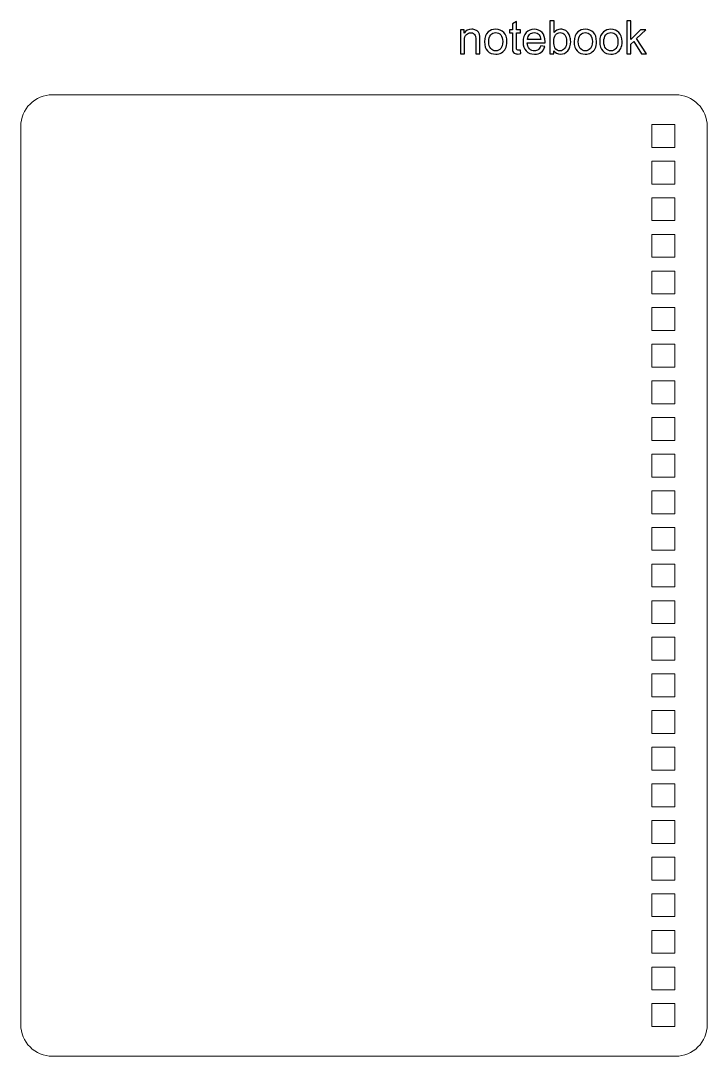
# Model space of a CAD drawing. Header units: centimetres. Extents: x -12.3 to 38.8, y -41.7 to 12.7.
# Drawn here: x -7.7 to 7.3, y -41.7 to -19.09 of the extents above; entities that cross this region are included whole.
import ezdxf

# ---------------------------------------------------------------- set-up
doc = ezdxf.new("R2010")
doc.units = ezdxf.units.CM
doc.header["$MEASUREMENT"] = 0
doc.layers.add('layer 1', color=7, linetype='Continuous')

msp = doc.modelspace()

# ---------------------------------------------------------------- linework, layer by layer
at = {"layer": 'layer 1', "color": 250}
for points, knots in [([(3.21677, -19.7294), (3.21677, -19.7294), (3.22884, -19.8075), (3.22884, -19.8075), (3.22884, -19.8075), (3.20404, -19.8127), (3.18175, -19.81538), (3.16231, -19.81538), (3.16231, -19.81538), (3.13029, -19.81538), (3.10549, -19.81035), (3.08772, -19.80013), (3.08772, -19.80013), (3.07013, -19.7899), (3.05772, -19.77666), (3.05052, -19.76007), (3.05052, -19.76007), (3.04331, -19.74348), (3.03979, -19.70862), (3.03979, -19.65549), (3.03979, -19.65549), (3.03979, -19.65549), (3.03979, -19.35482), (3.03979, -19.35482), (3.03979, -19.35482), (3.03979, -19.35482), (2.97443, -19.35482), (2.97443, -19.35482), (2.97443, -19.35482), (2.97443, -19.35482), (2.97443, -19.28644), (2.97443, -19.28644), (2.97443, -19.28644), (2.97443, -19.28644), (3.03979, -19.28644), (3.03979, -19.28644), (3.03979, -19.28644), (3.03979, -19.28644), (3.03979, -19.15739), (3.03979, -19.15739), (3.03979, -19.15739), (3.03979, -19.15739), (3.12828, -19.10427), (3.12828, -19.10427), (3.12828, -19.10427), (3.12828, -19.10427), (3.12828, -19.28644), (3.12828, -19.28644), (3.12828, -19.28644), (3.12828, -19.28644), (3.21677, -19.28644), (3.21677, -19.28644), (3.21677, -19.28644), (3.21677, -19.28644), (3.21677, -19.35482), (3.21677, -19.35482), (3.21677, -19.35482), (3.21677, -19.35482), (3.12828, -19.35482), (3.12828, -19.35482), (3.12828, -19.35482), (3.12828, -19.35482), (3.12828, -19.66052), (3.12828, -19.66052), (3.12828, -19.66052), (3.12828, -19.68583), (3.12979, -19.70208), (3.13298, -19.70929), (3.13298, -19.70929), (3.13599, -19.7165), (3.14102, -19.7222), (3.14806, -19.72655), (3.14806, -19.72655), (3.1551, -19.73074), (3.16515, -19.73292), (3.17823, -19.73292), (3.17823, -19.73292), (3.18795, -19.73292), (3.20085, -19.73175), (3.21677, -19.7294)], [0, 0, 0, 0, 0.04761905, 0.04761905, 0.04761905, 0.04761905, 0.0952381, 0.0952381, 0.0952381, 0.0952381, 0.14285714, 0.14285714, 0.14285714, 0.14285714, 0.19047619, 0.19047619, 0.19047619, 0.19047619, 0.23809524, 0.23809524, 0.23809524, 0.23809524, 0.28571429, 0.28571429, 0.28571429, 0.28571429, 0.33333333, 0.33333333, 0.33333333, 0.33333333, 0.38095238, 0.38095238, 0.38095238, 0.38095238, 0.42857143, 0.42857143, 0.42857143, 0.42857143, 0.47619048, 0.47619048, 0.47619048, 0.47619048, 0.52380952, 0.52380952, 0.52380952, 0.52380952, 0.57142857, 0.57142857, 0.57142857, 0.57142857, 0.61904762, 0.61904762, 0.61904762, 0.61904762, 0.66666667, 0.66666667, 0.66666667, 0.66666667, 0.71428571, 0.71428571, 0.71428571, 0.71428571, 0.76190476, 0.76190476, 0.76190476, 0.76190476, 0.80952381, 0.80952381, 0.80952381, 0.80952381, 0.85714286, 0.85714286, 0.85714286, 0.85714286, 0.9047619, 0.9047619, 0.9047619, 0.9047619, 1, 1, 1, 1]), ([(3.94481, -19.80834), (3.94481, -19.80834), (3.86235, -19.80834), (3.86235, -19.80834), (3.86235, -19.80834), (3.86235, -19.80834), (3.86235, -19.08834), (3.86235, -19.08834), (3.86235, -19.08834), (3.86235, -19.08834), (3.95084, -19.08834), (3.95084, -19.08834), (3.95084, -19.08834), (3.95084, -19.08834), (3.95084, -19.34527), (3.95084, -19.34527), (3.95084, -19.34527), (3.98822, -19.29868), (4.03582, -19.27538), (4.0938, -19.27538), (4.0938, -19.27538), (4.12581, -19.27538), (4.15632, -19.28175), (4.18498, -19.29466), (4.18498, -19.29466), (4.21364, -19.30756), (4.2371, -19.32583), (4.2557, -19.34913), (4.2557, -19.34913), (4.27414, -19.37259), (4.28872, -19.40074), (4.29911, -19.43376), (4.29911, -19.43376), (4.30967, -19.46661), (4.31486, -19.50197), (4.31486, -19.53951), (4.31486, -19.53951), (4.31486, -19.62868), (4.29274, -19.69773), (4.24866, -19.74633), (4.24866, -19.74633), (4.20442, -19.7951), (4.15146, -19.8194), (4.08961, -19.8194), (4.08961, -19.8194), (4.02811, -19.8194), (3.97984, -19.79376), (3.94481, -19.74264), (3.94481, -19.74264), (3.94481, -19.74264), (3.94481, -19.80834), (3.94481, -19.80834)], [0, 0, 0, 0, 0.07142857, 0.07142857, 0.07142857, 0.07142857, 0.14285714, 0.14285714, 0.14285714, 0.14285714, 0.21428571, 0.21428571, 0.21428571, 0.21428571, 0.28571429, 0.28571429, 0.28571429, 0.28571429, 0.35714286, 0.35714286, 0.35714286, 0.35714286, 0.42857143, 0.42857143, 0.42857143, 0.42857143, 0.5, 0.5, 0.5, 0.5, 0.57142857, 0.57142857, 0.57142857, 0.57142857, 0.64285714, 0.64285714, 0.64285714, 0.64285714, 0.71428571, 0.71428571, 0.71428571, 0.71428571, 0.78571429, 0.78571429, 0.78571429, 0.78571429, 0.85714286, 0.85714286, 0.85714286, 0.85714286, 1, 1, 1, 1]), ([(5.5415, -19.80834), (5.5415, -19.80834), (5.5415, -19.08834), (5.5415, -19.08834), (5.5415, -19.08834), (5.5415, -19.08834), (5.62999, -19.08834), (5.62999, -19.08834), (5.62999, -19.08834), (5.62999, -19.08834), (5.62999, -19.49845), (5.62999, -19.49845), (5.62999, -19.49845), (5.62999, -19.49845), (5.83916, -19.28644), (5.83916, -19.28644), (5.83916, -19.28644), (5.83916, -19.28644), (5.95346, -19.28644), (5.95346, -19.28644), (5.95346, -19.28644), (5.95346, -19.28644), (5.75435, -19.48035), (5.75435, -19.48035), (5.75435, -19.48035), (5.75435, -19.48035), (5.97357, -19.80834), (5.97357, -19.80834), (5.97357, -19.80834), (5.97357, -19.80834), (5.86463, -19.80834), (5.86463, -19.80834), (5.86463, -19.80834), (5.86463, -19.80834), (5.69133, -19.54169), (5.69133, -19.54169), (5.69133, -19.54169), (5.69133, -19.54169), (5.62999, -19.60136), (5.62999, -19.60136), (5.62999, -19.60136), (5.62999, -19.60136), (5.62999, -19.80834), (5.62999, -19.80834), (5.62999, -19.80834), (5.62999, -19.80834), (5.5415, -19.80834), (5.5415, -19.80834)], [0, 0, 0, 0, 0.07692308, 0.07692308, 0.07692308, 0.07692308, 0.15384615, 0.15384615, 0.15384615, 0.15384615, 0.23076923, 0.23076923, 0.23076923, 0.23076923, 0.30769231, 0.30769231, 0.30769231, 0.30769231, 0.38461538, 0.38461538, 0.38461538, 0.38461538, 0.46153846, 0.46153846, 0.46153846, 0.46153846, 0.53846154, 0.53846154, 0.53846154, 0.53846154, 0.61538462, 0.61538462, 0.61538462, 0.61538462, 0.69230769, 0.69230769, 0.69230769, 0.69230769, 0.76923077, 0.76923077, 0.76923077, 0.76923077, 0.84615385, 0.84615385, 0.84615385, 0.84615385, 1, 1, 1, 1]), ([(1.90617, -19.80834), (1.90617, -19.80834), (1.90617, -19.28644), (1.90617, -19.28644), (1.90617, -19.28644), (1.90617, -19.28644), (1.98561, -19.28644), (1.98561, -19.28644), (1.98561, -19.28644), (1.98561, -19.28644), (1.98561, -19.36052), (1.98561, -19.36052), (1.98561, -19.36052), (2.02382, -19.30371), (2.07913, -19.27538), (2.15136, -19.27538), (2.15136, -19.27538), (2.18287, -19.27538), (2.2117, -19.28108), (2.23801, -19.29231), (2.23801, -19.29231), (2.26432, -19.30354), (2.2841, -19.31845), (2.29717, -19.33672), (2.29717, -19.33672), (2.31024, -19.35499), (2.31946, -19.37678), (2.32466, -19.40192), (2.32466, -19.40192), (2.32784, -19.41834), (2.32952, -19.447), (2.32952, -19.4879), (2.32952, -19.4879), (2.32952, -19.4879), (2.32952, -19.80834), (2.32952, -19.80834), (2.32952, -19.80834), (2.32952, -19.80834), (2.24103, -19.80834), (2.24103, -19.80834), (2.24103, -19.80834), (2.24103, -19.80834), (2.24103, -19.49125), (2.24103, -19.49125), (2.24103, -19.49125), (2.24103, -19.45521), (2.23767, -19.42823), (2.2308, -19.41047), (2.2308, -19.41047), (2.22393, -19.3927), (2.2117, -19.37845), (2.19427, -19.36773), (2.19427, -19.36773), (2.17684, -19.35717), (2.15622, -19.35181), (2.13276, -19.35181), (2.13276, -19.35181), (2.09522, -19.35181), (2.06287, -19.36371), (2.03555, -19.38767), (2.03555, -19.38767), (2.00823, -19.41147), (1.99466, -19.45689), (1.99466, -19.52359), (1.99466, -19.52359), (1.99466, -19.52359), (1.99466, -19.80834), (1.99466, -19.80834), (1.99466, -19.80834), (1.99466, -19.80834), (1.90617, -19.80834), (1.90617, -19.80834)], [0, 0, 0, 0, 0.05263158, 0.05263158, 0.05263158, 0.05263158, 0.10526316, 0.10526316, 0.10526316, 0.10526316, 0.15789474, 0.15789474, 0.15789474, 0.15789474, 0.21052632, 0.21052632, 0.21052632, 0.21052632, 0.26315789, 0.26315789, 0.26315789, 0.26315789, 0.31578947, 0.31578947, 0.31578947, 0.31578947, 0.36842105, 0.36842105, 0.36842105, 0.36842105, 0.42105263, 0.42105263, 0.42105263, 0.42105263, 0.47368421, 0.47368421, 0.47368421, 0.47368421, 0.52631579, 0.52631579, 0.52631579, 0.52631579, 0.57894737, 0.57894737, 0.57894737, 0.57894737, 0.63157895, 0.63157895, 0.63157895, 0.63157895, 0.68421053, 0.68421053, 0.68421053, 0.68421053, 0.73684211, 0.73684211, 0.73684211, 0.73684211, 0.78947368, 0.78947368, 0.78947368, 0.78947368, 0.84210526, 0.84210526, 0.84210526, 0.84210526, 0.89473684, 0.89473684, 0.89473684, 0.89473684, 1, 1, 1, 1]), ([(2.43225, -19.54739), (2.43225, -19.45102), (2.45907, -19.37963), (2.51287, -19.3332), (2.51287, -19.3332), (2.55762, -19.29466), (2.61242, -19.27538), (2.67695, -19.27538), (2.67695, -19.27538), (2.74851, -19.27538), (2.80717, -19.29885), (2.85275, -19.34577), (2.85275, -19.34577), (2.89817, -19.39253), (2.92097, -19.45739), (2.92097, -19.54002), (2.92097, -19.54002), (2.92097, -19.60706), (2.91091, -19.65968), (2.8908, -19.69806), (2.8908, -19.69806), (2.87069, -19.73644), (2.84136, -19.76627), (2.80281, -19.78756), (2.80281, -19.78756), (2.76443, -19.80884), (2.72236, -19.8194), (2.67695, -19.8194), (2.67695, -19.8194), (2.60387, -19.8194), (2.54488, -19.79611), (2.4998, -19.74935), (2.4998, -19.74935), (2.45471, -19.70259), (2.43225, -19.63521), (2.43225, -19.54739)], [0, 0, 0, 0, 0.1, 0.1, 0.1, 0.1, 0.2, 0.2, 0.2, 0.2, 0.3, 0.3, 0.3, 0.3, 0.4, 0.4, 0.4, 0.4, 0.5, 0.5, 0.5, 0.5, 0.6, 0.6, 0.6, 0.6, 0.7, 0.7, 0.7, 0.7, 0.8, 0.8, 0.8, 0.8, 1, 1, 1, 1]), ([(2.52276, -19.54756), (2.52276, -19.61426), (2.53734, -19.66421), (2.5665, -19.69722), (2.5665, -19.69722), (2.59583, -19.73041), (2.63253, -19.747), (2.67695, -19.747), (2.67695, -19.747), (2.72086, -19.747), (2.75739, -19.73041), (2.78672, -19.69706), (2.78672, -19.69706), (2.81588, -19.6637), (2.83046, -19.61292), (2.83046, -19.54471), (2.83046, -19.54471), (2.83046, -19.48035), (2.81572, -19.43158), (2.78639, -19.39857), (2.78639, -19.39857), (2.75706, -19.36538), (2.72052, -19.34879), (2.67695, -19.34879), (2.67695, -19.34879), (2.63253, -19.34879), (2.59583, -19.36521), (2.5665, -19.39823), (2.5665, -19.39823), (2.53734, -19.43125), (2.52276, -19.48102), (2.52276, -19.54756)], [0, 0, 0, 0, 0.11111111, 0.11111111, 0.11111111, 0.11111111, 0.22222222, 0.22222222, 0.22222222, 0.22222222, 0.33333333, 0.33333333, 0.33333333, 0.33333333, 0.44444444, 0.44444444, 0.44444444, 0.44444444, 0.55555556, 0.55555556, 0.55555556, 0.55555556, 0.66666667, 0.66666667, 0.66666667, 0.66666667, 0.77777778, 0.77777778, 0.77777778, 0.77777778, 1, 1, 1, 1]), ([(3.66006, -19.6394), (3.66006, -19.6394), (3.75157, -19.65147), (3.75157, -19.65147), (3.75157, -19.65147), (3.73733, -19.7046), (3.71068, -19.74599), (3.6718, -19.77532), (3.6718, -19.77532), (3.63291, -19.80465), (3.5833, -19.8194), (3.5228, -19.8194), (3.5228, -19.8194), (3.44671, -19.8194), (3.38638, -19.79594), (3.3418, -19.74901), (3.3418, -19.74901), (3.29722, -19.70225), (3.27493, -19.63639), (3.27493, -19.55175), (3.27493, -19.55175), (3.27493, -19.46426), (3.29738, -19.39622), (3.34247, -19.34795), (3.34247, -19.34795), (3.38755, -19.29952), (3.44604, -19.27538), (3.51794, -19.27538), (3.51794, -19.27538), (3.58749, -19.27538), (3.64431, -19.29901), (3.68839, -19.34644), (3.68839, -19.34644), (3.73247, -19.39387), (3.75459, -19.46058), (3.75459, -19.54655), (3.75459, -19.54655), (3.75459, -19.55175), (3.75442, -19.55963), (3.75409, -19.57002), (3.75409, -19.57002), (3.75409, -19.57002), (3.36543, -19.57002), (3.36543, -19.57002), (3.36543, -19.57002), (3.36878, -19.62717), (3.38487, -19.67108), (3.41403, -19.70141), (3.41403, -19.70141), (3.44303, -19.73175), (3.47939, -19.747), (3.5228, -19.747), (3.5228, -19.747), (3.55515, -19.747), (3.5828, -19.73845), (3.60559, -19.72136), (3.60559, -19.72136), (3.62856, -19.70426), (3.64666, -19.67694), (3.66006, -19.6394)], [0, 0, 0, 0, 0.0625, 0.0625, 0.0625, 0.0625, 0.125, 0.125, 0.125, 0.125, 0.1875, 0.1875, 0.1875, 0.1875, 0.25, 0.25, 0.25, 0.25, 0.3125, 0.3125, 0.3125, 0.3125, 0.375, 0.375, 0.375, 0.375, 0.4375, 0.4375, 0.4375, 0.4375, 0.5, 0.5, 0.5, 0.5, 0.5625, 0.5625, 0.5625, 0.5625, 0.625, 0.625, 0.625, 0.625, 0.6875, 0.6875, 0.6875, 0.6875, 0.75, 0.75, 0.75, 0.75, 0.8125, 0.8125, 0.8125, 0.8125, 0.875, 0.875, 0.875, 0.875, 1, 1, 1, 1]), ([(3.37046, -19.49762), (3.37046, -19.49762), (3.66107, -19.49762), (3.66107, -19.49762), (3.66107, -19.49762), (3.65721, -19.45371), (3.64599, -19.42086), (3.62772, -19.3989), (3.62772, -19.3989), (3.59973, -19.36488), (3.56319, -19.34778), (3.51844, -19.34778), (3.51844, -19.34778), (3.47789, -19.34778), (3.44386, -19.36136), (3.41621, -19.38851), (3.41621, -19.38851), (3.38872, -19.41566), (3.37347, -19.45203), (3.37046, -19.49762)], [0, 0, 0, 0, 0.16666667, 0.16666667, 0.16666667, 0.16666667, 0.33333333, 0.33333333, 0.33333333, 0.33333333, 0.5, 0.5, 0.5, 0.5, 0.66666667, 0.66666667, 0.66666667, 0.66666667, 1, 1, 1, 1]), ([(3.9438, -19.54354), (3.9438, -19.60588), (3.95235, -19.65097), (3.96928, -19.67879), (3.96928, -19.67879), (3.9971, -19.72421), (4.03464, -19.747), (4.08207, -19.747), (4.08207, -19.747), (4.12079, -19.747), (4.15414, -19.73024), (4.18213, -19.69672), (4.18213, -19.69672), (4.21028, -19.6632), (4.22436, -19.61326), (4.22436, -19.54689), (4.22436, -19.54689), (4.22436, -19.47884), (4.21095, -19.42873), (4.18397, -19.39639), (4.18397, -19.39639), (4.15699, -19.36404), (4.12431, -19.34778), (4.08609, -19.34778), (4.08609, -19.34778), (4.04738, -19.34778), (4.01403, -19.36454), (3.98604, -19.39806), (3.98604, -19.39806), (3.95788, -19.43158), (3.9438, -19.48002), (3.9438, -19.54354)], [0, 0, 0, 0, 0.11111111, 0.11111111, 0.11111111, 0.11111111, 0.22222222, 0.22222222, 0.22222222, 0.22222222, 0.33333333, 0.33333333, 0.33333333, 0.33333333, 0.44444444, 0.44444444, 0.44444444, 0.44444444, 0.55555556, 0.55555556, 0.55555556, 0.55555556, 0.66666667, 0.66666667, 0.66666667, 0.66666667, 0.77777778, 0.77777778, 0.77777778, 0.77777778, 1, 1, 1, 1]), ([(4.38944, -19.54739), (4.38944, -19.45102), (4.41626, -19.37963), (4.47006, -19.3332), (4.47006, -19.3332), (4.51481, -19.29466), (4.56961, -19.27538), (4.63414, -19.27538), (4.63414, -19.27538), (4.7057, -19.27538), (4.76436, -19.29885), (4.80994, -19.34577), (4.80994, -19.34577), (4.85536, -19.39253), (4.87816, -19.45739), (4.87816, -19.54002), (4.87816, -19.54002), (4.87816, -19.60706), (4.8681, -19.65968), (4.84799, -19.69806), (4.84799, -19.69806), (4.82788, -19.73644), (4.79855, -19.76627), (4.76, -19.78756), (4.76, -19.78756), (4.72162, -19.80884), (4.67955, -19.8194), (4.63414, -19.8194), (4.63414, -19.8194), (4.56106, -19.8194), (4.50207, -19.79611), (4.45699, -19.74935), (4.45699, -19.74935), (4.4119, -19.70259), (4.38944, -19.63521), (4.38944, -19.54739)], [0, 0, 0, 0, 0.1, 0.1, 0.1, 0.1, 0.2, 0.2, 0.2, 0.2, 0.3, 0.3, 0.3, 0.3, 0.4, 0.4, 0.4, 0.4, 0.5, 0.5, 0.5, 0.5, 0.6, 0.6, 0.6, 0.6, 0.7, 0.7, 0.7, 0.7, 0.8, 0.8, 0.8, 0.8, 1, 1, 1, 1]), ([(4.47995, -19.54756), (4.47995, -19.61426), (4.49453, -19.66421), (4.52369, -19.69722), (4.52369, -19.69722), (4.55302, -19.73041), (4.58972, -19.747), (4.63414, -19.747), (4.63414, -19.747), (4.67805, -19.747), (4.71458, -19.73041), (4.74391, -19.69706), (4.74391, -19.69706), (4.77307, -19.6637), (4.78765, -19.61292), (4.78765, -19.54471), (4.78765, -19.54471), (4.78765, -19.48035), (4.77291, -19.43158), (4.74358, -19.39857), (4.74358, -19.39857), (4.71425, -19.36538), (4.67771, -19.34879), (4.63414, -19.34879), (4.63414, -19.34879), (4.58972, -19.34879), (4.55302, -19.36521), (4.52369, -19.39823), (4.52369, -19.39823), (4.49453, -19.43125), (4.47995, -19.48102), (4.47995, -19.54756)], [0, 0, 0, 0, 0.11111111, 0.11111111, 0.11111111, 0.11111111, 0.22222222, 0.22222222, 0.22222222, 0.22222222, 0.33333333, 0.33333333, 0.33333333, 0.33333333, 0.44444444, 0.44444444, 0.44444444, 0.44444444, 0.55555556, 0.55555556, 0.55555556, 0.55555556, 0.66666667, 0.66666667, 0.66666667, 0.66666667, 0.77777778, 0.77777778, 0.77777778, 0.77777778, 1, 1, 1, 1]), ([(4.94871, -19.54739), (4.94871, -19.45102), (4.97553, -19.37963), (5.02933, -19.3332), (5.02933, -19.3332), (5.07408, -19.29466), (5.12888, -19.27538), (5.19341, -19.27538), (5.19341, -19.27538), (5.26497, -19.27538), (5.32363, -19.29885), (5.36921, -19.34577), (5.36921, -19.34577), (5.41463, -19.39253), (5.43743, -19.45739), (5.43743, -19.54002), (5.43743, -19.54002), (5.43743, -19.60706), (5.42737, -19.65968), (5.40726, -19.69806), (5.40726, -19.69806), (5.38715, -19.73644), (5.35782, -19.76627), (5.31927, -19.78756), (5.31927, -19.78756), (5.28089, -19.80884), (5.23882, -19.8194), (5.19341, -19.8194), (5.19341, -19.8194), (5.12033, -19.8194), (5.06134, -19.79611), (5.01626, -19.74935), (5.01626, -19.74935), (4.97117, -19.70259), (4.94871, -19.63521), (4.94871, -19.54739)], [0, 0, 0, 0, 0.1, 0.1, 0.1, 0.1, 0.2, 0.2, 0.2, 0.2, 0.3, 0.3, 0.3, 0.3, 0.4, 0.4, 0.4, 0.4, 0.5, 0.5, 0.5, 0.5, 0.6, 0.6, 0.6, 0.6, 0.7, 0.7, 0.7, 0.7, 0.8, 0.8, 0.8, 0.8, 1, 1, 1, 1]), ([(5.03922, -19.54756), (5.03922, -19.61426), (5.0538, -19.66421), (5.08296, -19.69722), (5.08296, -19.69722), (5.11229, -19.73041), (5.14899, -19.747), (5.19341, -19.747), (5.19341, -19.747), (5.23732, -19.747), (5.27385, -19.73041), (5.30318, -19.69706), (5.30318, -19.69706), (5.33234, -19.6637), (5.34692, -19.61292), (5.34692, -19.54471), (5.34692, -19.54471), (5.34692, -19.48035), (5.33218, -19.43158), (5.30285, -19.39857), (5.30285, -19.39857), (5.27352, -19.36538), (5.23698, -19.34879), (5.19341, -19.34879), (5.19341, -19.34879), (5.14899, -19.34879), (5.11229, -19.36521), (5.08296, -19.39823), (5.08296, -19.39823), (5.0538, -19.43125), (5.03922, -19.48102), (5.03922, -19.54756)], [0, 0, 0, 0, 0.11111111, 0.11111111, 0.11111111, 0.11111111, 0.22222222, 0.22222222, 0.22222222, 0.22222222, 0.33333333, 0.33333333, 0.33333333, 0.33333333, 0.44444444, 0.44444444, 0.44444444, 0.44444444, 0.55555556, 0.55555556, 0.55555556, 0.55555556, 0.66666667, 0.66666667, 0.66666667, 0.66666667, 0.77777778, 0.77777778, 0.77777778, 0.77777778, 1, 1, 1, 1])]:
    msp.add_open_spline(points, degree=3, knots=knots, dxfattribs=at)
at = {"layer": 'layer 1', "color": 19, "lineweight": 20}
for points, knots in [([(6.60494, -20.70497), (6.60494, -20.70497), (-7.00713, -20.70497), (-7.00713, -20.70497), (-7.00713, -20.70497), (-7.38881, -20.70497), (-7.70109, -21.01725), (-7.70109, -21.39893), (-7.70109, -21.39893), (-7.70109, -21.39893), (-7.70109, -41.01101), (-7.70109, -41.01101), (-7.70109, -41.01101), (-7.70109, -41.39269), (-7.38881, -41.70497), (-7.00713, -41.70497), (-7.00713, -41.70497), (-7.00713, -41.70497), (6.60494, -41.70497), (6.60494, -41.70497), (6.60494, -41.70497), (6.98662, -41.70497), (7.2989, -41.39269), (7.2989, -41.01101), (7.2989, -41.01101), (7.2989, -41.01101), (7.2989, -21.39893), (7.2989, -21.39893), (7.2989, -21.39893), (7.2989, -21.01725), (6.98662, -20.70497), (6.60494, -20.70497)], [0, 0, 0, 0, 0.11111111, 0.11111111, 0.11111111, 0.11111111, 0.22222222, 0.22222222, 0.22222222, 0.22222222, 0.33333333, 0.33333333, 0.33333333, 0.33333333, 0.44444444, 0.44444444, 0.44444444, 0.44444444, 0.55555556, 0.55555556, 0.55555556, 0.55555556, 0.66666667, 0.66666667, 0.66666667, 0.66666667, 0.77777778, 0.77777778, 0.77777778, 0.77777778, 1, 1, 1, 1]), ([(6.59038, -21.35497), (6.59038, -21.35497), (6.09038, -21.35497), (6.09038, -21.35497), (6.09038, -21.35497), (6.09038, -21.35497), (6.09038, -21.85497), (6.09038, -21.85497), (6.09038, -21.85497), (6.09038, -21.85497), (6.59038, -21.85497), (6.59038, -21.85497), (6.59038, -21.85497), (6.59038, -21.85497), (6.59038, -21.35497), (6.59038, -21.35497)], [0, 0, 0, 0, 0.2, 0.2, 0.2, 0.2, 0.4, 0.4, 0.4, 0.4, 0.6, 0.6, 0.6, 0.6, 1, 1, 1, 1]), ([(6.59038, -22.15497), (6.59038, -22.15497), (6.09038, -22.15497), (6.09038, -22.15497), (6.09038, -22.15497), (6.09038, -22.15497), (6.09038, -22.65497), (6.09038, -22.65497), (6.09038, -22.65497), (6.09038, -22.65497), (6.59038, -22.65497), (6.59038, -22.65497), (6.59038, -22.65497), (6.59038, -22.65497), (6.59038, -22.15497), (6.59038, -22.15497)], [0, 0, 0, 0, 0.2, 0.2, 0.2, 0.2, 0.4, 0.4, 0.4, 0.4, 0.6, 0.6, 0.6, 0.6, 1, 1, 1, 1]), ([(6.59038, -22.95497), (6.59038, -22.95497), (6.09038, -22.95497), (6.09038, -22.95497), (6.09038, -22.95497), (6.09038, -22.95497), (6.09038, -23.45497), (6.09038, -23.45497), (6.09038, -23.45497), (6.09038, -23.45497), (6.59038, -23.45497), (6.59038, -23.45497), (6.59038, -23.45497), (6.59038, -23.45497), (6.59038, -22.95497), (6.59038, -22.95497)], [0, 0, 0, 0, 0.2, 0.2, 0.2, 0.2, 0.4, 0.4, 0.4, 0.4, 0.6, 0.6, 0.6, 0.6, 1, 1, 1, 1]), ([(6.59038, -23.75497), (6.59038, -23.75497), (6.09038, -23.75497), (6.09038, -23.75497), (6.09038, -23.75497), (6.09038, -23.75497), (6.09038, -24.25497), (6.09038, -24.25497), (6.09038, -24.25497), (6.09038, -24.25497), (6.59038, -24.25497), (6.59038, -24.25497), (6.59038, -24.25497), (6.59038, -24.25497), (6.59038, -23.75497), (6.59038, -23.75497)], [0, 0, 0, 0, 0.2, 0.2, 0.2, 0.2, 0.4, 0.4, 0.4, 0.4, 0.6, 0.6, 0.6, 0.6, 1, 1, 1, 1]), ([(6.59038, -24.55497), (6.59038, -24.55497), (6.09038, -24.55497), (6.09038, -24.55497), (6.09038, -24.55497), (6.09038, -24.55497), (6.09038, -25.05497), (6.09038, -25.05497), (6.09038, -25.05497), (6.09038, -25.05497), (6.59038, -25.05497), (6.59038, -25.05497), (6.59038, -25.05497), (6.59038, -25.05497), (6.59038, -24.55497), (6.59038, -24.55497)], [0, 0, 0, 0, 0.2, 0.2, 0.2, 0.2, 0.4, 0.4, 0.4, 0.4, 0.6, 0.6, 0.6, 0.6, 1, 1, 1, 1]), ([(6.59038, -25.35497), (6.59038, -25.35497), (6.09038, -25.35497), (6.09038, -25.35497), (6.09038, -25.35497), (6.09038, -25.35497), (6.09038, -25.85497), (6.09038, -25.85497), (6.09038, -25.85497), (6.09038, -25.85497), (6.59038, -25.85497), (6.59038, -25.85497), (6.59038, -25.85497), (6.59038, -25.85497), (6.59038, -25.35497), (6.59038, -25.35497)], [0, 0, 0, 0, 0.2, 0.2, 0.2, 0.2, 0.4, 0.4, 0.4, 0.4, 0.6, 0.6, 0.6, 0.6, 1, 1, 1, 1]), ([(6.59038, -26.15497), (6.59038, -26.15497), (6.09038, -26.15497), (6.09038, -26.15497), (6.09038, -26.15497), (6.09038, -26.15497), (6.09038, -26.65497), (6.09038, -26.65497), (6.09038, -26.65497), (6.09038, -26.65497), (6.59038, -26.65497), (6.59038, -26.65497), (6.59038, -26.65497), (6.59038, -26.65497), (6.59038, -26.15497), (6.59038, -26.15497)], [0, 0, 0, 0, 0.2, 0.2, 0.2, 0.2, 0.4, 0.4, 0.4, 0.4, 0.6, 0.6, 0.6, 0.6, 1, 1, 1, 1]), ([(6.59038, -26.95497), (6.59038, -26.95497), (6.09038, -26.95497), (6.09038, -26.95497), (6.09038, -26.95497), (6.09038, -26.95497), (6.09038, -27.45497), (6.09038, -27.45497), (6.09038, -27.45497), (6.09038, -27.45497), (6.59038, -27.45497), (6.59038, -27.45497), (6.59038, -27.45497), (6.59038, -27.45497), (6.59038, -26.95497), (6.59038, -26.95497)], [0, 0, 0, 0, 0.2, 0.2, 0.2, 0.2, 0.4, 0.4, 0.4, 0.4, 0.6, 0.6, 0.6, 0.6, 1, 1, 1, 1]), ([(6.59038, -27.75497), (6.59038, -27.75497), (6.09038, -27.75497), (6.09038, -27.75497), (6.09038, -27.75497), (6.09038, -27.75497), (6.09038, -28.25497), (6.09038, -28.25497), (6.09038, -28.25497), (6.09038, -28.25497), (6.59038, -28.25497), (6.59038, -28.25497), (6.59038, -28.25497), (6.59038, -28.25497), (6.59038, -27.75497), (6.59038, -27.75497)], [0, 0, 0, 0, 0.2, 0.2, 0.2, 0.2, 0.4, 0.4, 0.4, 0.4, 0.6, 0.6, 0.6, 0.6, 1, 1, 1, 1]), ([(6.59038, -28.55497), (6.59038, -28.55497), (6.09038, -28.55497), (6.09038, -28.55497), (6.09038, -28.55497), (6.09038, -28.55497), (6.09038, -29.05497), (6.09038, -29.05497), (6.09038, -29.05497), (6.09038, -29.05497), (6.59038, -29.05497), (6.59038, -29.05497), (6.59038, -29.05497), (6.59038, -29.05497), (6.59038, -28.55497), (6.59038, -28.55497)], [0, 0, 0, 0, 0.2, 0.2, 0.2, 0.2, 0.4, 0.4, 0.4, 0.4, 0.6, 0.6, 0.6, 0.6, 1, 1, 1, 1]), ([(6.59038, -29.35497), (6.59038, -29.35497), (6.09038, -29.35497), (6.09038, -29.35497), (6.09038, -29.35497), (6.09038, -29.35497), (6.09038, -29.85497), (6.09038, -29.85497), (6.09038, -29.85497), (6.09038, -29.85497), (6.59038, -29.85497), (6.59038, -29.85497), (6.59038, -29.85497), (6.59038, -29.85497), (6.59038, -29.35497), (6.59038, -29.35497)], [0, 0, 0, 0, 0.2, 0.2, 0.2, 0.2, 0.4, 0.4, 0.4, 0.4, 0.6, 0.6, 0.6, 0.6, 1, 1, 1, 1]), ([(6.59038, -30.15497), (6.59038, -30.15497), (6.09038, -30.15497), (6.09038, -30.15497), (6.09038, -30.15497), (6.09038, -30.15497), (6.09038, -30.65497), (6.09038, -30.65497), (6.09038, -30.65497), (6.09038, -30.65497), (6.59038, -30.65497), (6.59038, -30.65497), (6.59038, -30.65497), (6.59038, -30.65497), (6.59038, -30.15497), (6.59038, -30.15497)], [0, 0, 0, 0, 0.2, 0.2, 0.2, 0.2, 0.4, 0.4, 0.4, 0.4, 0.6, 0.6, 0.6, 0.6, 1, 1, 1, 1]), ([(6.59038, -30.95497), (6.59038, -30.95497), (6.09038, -30.95497), (6.09038, -30.95497), (6.09038, -30.95497), (6.09038, -30.95497), (6.09038, -31.45497), (6.09038, -31.45497), (6.09038, -31.45497), (6.09038, -31.45497), (6.59038, -31.45497), (6.59038, -31.45497), (6.59038, -31.45497), (6.59038, -31.45497), (6.59038, -30.95497), (6.59038, -30.95497)], [0, 0, 0, 0, 0.2, 0.2, 0.2, 0.2, 0.4, 0.4, 0.4, 0.4, 0.6, 0.6, 0.6, 0.6, 1, 1, 1, 1]), ([(6.59038, -31.75497), (6.59038, -31.75497), (6.09038, -31.75497), (6.09038, -31.75497), (6.09038, -31.75497), (6.09038, -31.75497), (6.09038, -32.25497), (6.09038, -32.25497), (6.09038, -32.25497), (6.09038, -32.25497), (6.59038, -32.25497), (6.59038, -32.25497), (6.59038, -32.25497), (6.59038, -32.25497), (6.59038, -31.75497), (6.59038, -31.75497)], [0, 0, 0, 0, 0.2, 0.2, 0.2, 0.2, 0.4, 0.4, 0.4, 0.4, 0.6, 0.6, 0.6, 0.6, 1, 1, 1, 1]), ([(6.59038, -32.55497), (6.59038, -32.55497), (6.09038, -32.55497), (6.09038, -32.55497), (6.09038, -32.55497), (6.09038, -32.55497), (6.09038, -33.05497), (6.09038, -33.05497), (6.09038, -33.05497), (6.09038, -33.05497), (6.59038, -33.05497), (6.59038, -33.05497), (6.59038, -33.05497), (6.59038, -33.05497), (6.59038, -32.55497), (6.59038, -32.55497)], [0, 0, 0, 0, 0.2, 0.2, 0.2, 0.2, 0.4, 0.4, 0.4, 0.4, 0.6, 0.6, 0.6, 0.6, 1, 1, 1, 1]), ([(6.59038, -33.35497), (6.59038, -33.35497), (6.09038, -33.35497), (6.09038, -33.35497), (6.09038, -33.35497), (6.09038, -33.35497), (6.09038, -33.85497), (6.09038, -33.85497), (6.09038, -33.85497), (6.09038, -33.85497), (6.59038, -33.85497), (6.59038, -33.85497), (6.59038, -33.85497), (6.59038, -33.85497), (6.59038, -33.35497), (6.59038, -33.35497)], [0, 0, 0, 0, 0.2, 0.2, 0.2, 0.2, 0.4, 0.4, 0.4, 0.4, 0.6, 0.6, 0.6, 0.6, 1, 1, 1, 1]), ([(6.59038, -34.15497), (6.59038, -34.15497), (6.09038, -34.15497), (6.09038, -34.15497), (6.09038, -34.15497), (6.09038, -34.15497), (6.09038, -34.65497), (6.09038, -34.65497), (6.09038, -34.65497), (6.09038, -34.65497), (6.59038, -34.65497), (6.59038, -34.65497), (6.59038, -34.65497), (6.59038, -34.65497), (6.59038, -34.15497), (6.59038, -34.15497)], [0, 0, 0, 0, 0.2, 0.2, 0.2, 0.2, 0.4, 0.4, 0.4, 0.4, 0.6, 0.6, 0.6, 0.6, 1, 1, 1, 1]), ([(6.59038, -34.95497), (6.59038, -34.95497), (6.09038, -34.95497), (6.09038, -34.95497), (6.09038, -34.95497), (6.09038, -34.95497), (6.09038, -35.45497), (6.09038, -35.45497), (6.09038, -35.45497), (6.09038, -35.45497), (6.59038, -35.45497), (6.59038, -35.45497), (6.59038, -35.45497), (6.59038, -35.45497), (6.59038, -34.95497), (6.59038, -34.95497)], [0, 0, 0, 0, 0.2, 0.2, 0.2, 0.2, 0.4, 0.4, 0.4, 0.4, 0.6, 0.6, 0.6, 0.6, 1, 1, 1, 1]), ([(6.59038, -35.75497), (6.59038, -35.75497), (6.09038, -35.75497), (6.09038, -35.75497), (6.09038, -35.75497), (6.09038, -35.75497), (6.09038, -36.25497), (6.09038, -36.25497), (6.09038, -36.25497), (6.09038, -36.25497), (6.59038, -36.25497), (6.59038, -36.25497), (6.59038, -36.25497), (6.59038, -36.25497), (6.59038, -35.75497), (6.59038, -35.75497)], [0, 0, 0, 0, 0.2, 0.2, 0.2, 0.2, 0.4, 0.4, 0.4, 0.4, 0.6, 0.6, 0.6, 0.6, 1, 1, 1, 1]), ([(6.59038, -36.55497), (6.59038, -36.55497), (6.09038, -36.55497), (6.09038, -36.55497), (6.09038, -36.55497), (6.09038, -36.55497), (6.09038, -37.05497), (6.09038, -37.05497), (6.09038, -37.05497), (6.09038, -37.05497), (6.59038, -37.05497), (6.59038, -37.05497), (6.59038, -37.05497), (6.59038, -37.05497), (6.59038, -36.55497), (6.59038, -36.55497)], [0, 0, 0, 0, 0.2, 0.2, 0.2, 0.2, 0.4, 0.4, 0.4, 0.4, 0.6, 0.6, 0.6, 0.6, 1, 1, 1, 1]), ([(6.59038, -37.35497), (6.59038, -37.35497), (6.09038, -37.35497), (6.09038, -37.35497), (6.09038, -37.35497), (6.09038, -37.35497), (6.09038, -37.85497), (6.09038, -37.85497), (6.09038, -37.85497), (6.09038, -37.85497), (6.59038, -37.85497), (6.59038, -37.85497), (6.59038, -37.85497), (6.59038, -37.85497), (6.59038, -37.35497), (6.59038, -37.35497)], [0, 0, 0, 0, 0.2, 0.2, 0.2, 0.2, 0.4, 0.4, 0.4, 0.4, 0.6, 0.6, 0.6, 0.6, 1, 1, 1, 1]), ([(6.59038, -38.15497), (6.59038, -38.15497), (6.09038, -38.15497), (6.09038, -38.15497), (6.09038, -38.15497), (6.09038, -38.15497), (6.09038, -38.65497), (6.09038, -38.65497), (6.09038, -38.65497), (6.09038, -38.65497), (6.59038, -38.65497), (6.59038, -38.65497), (6.59038, -38.65497), (6.59038, -38.65497), (6.59038, -38.15497), (6.59038, -38.15497)], [0, 0, 0, 0, 0.2, 0.2, 0.2, 0.2, 0.4, 0.4, 0.4, 0.4, 0.6, 0.6, 0.6, 0.6, 1, 1, 1, 1]), ([(6.59038, -38.95497), (6.59038, -38.95497), (6.09038, -38.95497), (6.09038, -38.95497), (6.09038, -38.95497), (6.09038, -38.95497), (6.09038, -39.45497), (6.09038, -39.45497), (6.09038, -39.45497), (6.09038, -39.45497), (6.59038, -39.45497), (6.59038, -39.45497), (6.59038, -39.45497), (6.59038, -39.45497), (6.59038, -38.95497), (6.59038, -38.95497)], [0, 0, 0, 0, 0.2, 0.2, 0.2, 0.2, 0.4, 0.4, 0.4, 0.4, 0.6, 0.6, 0.6, 0.6, 1, 1, 1, 1]), ([(6.59038, -39.75497), (6.59038, -39.75497), (6.09038, -39.75497), (6.09038, -39.75497), (6.09038, -39.75497), (6.09038, -39.75497), (6.09038, -40.25497), (6.09038, -40.25497), (6.09038, -40.25497), (6.09038, -40.25497), (6.59038, -40.25497), (6.59038, -40.25497), (6.59038, -40.25497), (6.59038, -40.25497), (6.59038, -39.75497), (6.59038, -39.75497)], [0, 0, 0, 0, 0.2, 0.2, 0.2, 0.2, 0.4, 0.4, 0.4, 0.4, 0.6, 0.6, 0.6, 0.6, 1, 1, 1, 1]), ([(6.59038, -40.55497), (6.59038, -40.55497), (6.09038, -40.55497), (6.09038, -40.55497), (6.09038, -40.55497), (6.09038, -40.55497), (6.09038, -41.05497), (6.09038, -41.05497), (6.09038, -41.05497), (6.09038, -41.05497), (6.59038, -41.05497), (6.59038, -41.05497), (6.59038, -41.05497), (6.59038, -41.05497), (6.59038, -40.55497), (6.59038, -40.55497)], [0, 0, 0, 0, 0.2, 0.2, 0.2, 0.2, 0.4, 0.4, 0.4, 0.4, 0.6, 0.6, 0.6, 0.6, 1, 1, 1, 1])]:
    msp.add_open_spline(points, degree=3, knots=knots, dxfattribs=at)

doc.saveas('drawing.dxf')
